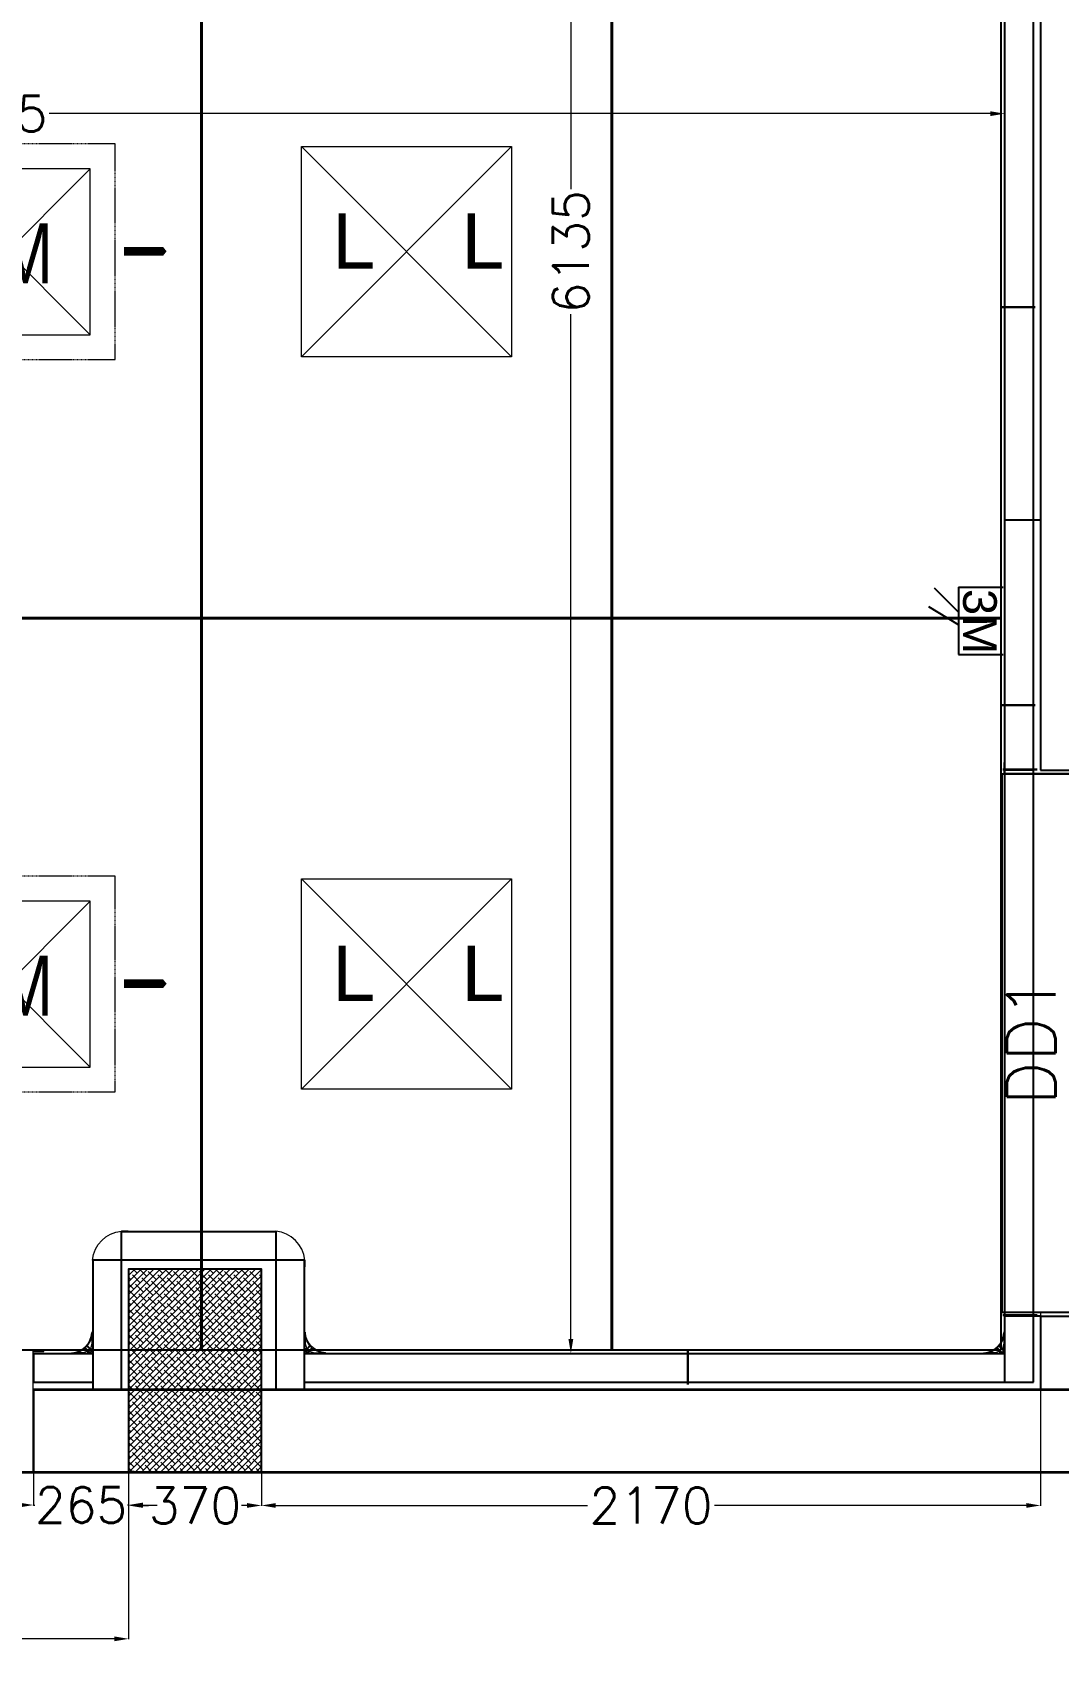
# Model space of a CAD drawing. Header units: millimetres. Extents: x -9331 to 31242, y -4188 to 24622.
# Drawn here: x 18028 to 20885, y 13987 to 18524 of the extents above; entities that cross this region are included whole.
import ezdxf

# ---------------------------------------------------------------- set-up
doc = ezdxf.new("R2010")
doc.units = ezdxf.units.MM
doc.linetypes.add('DASHED', pattern=[0.75, 0.5, -0.25])
for name, color, linetype, lineweight in [('1200 Door', 144, 'Continuous', 5), ('90deg Corner', 96, 'Continuous', 0), ('Ahlada 50mm Ceiling Panels', 191, 'Continuous', 0), ('Ahlada 50mm Wall Panel', 94, 'Continuous', 0), ('Ahlada Coving', 3, 'Continuous', 0), ('C-Section', 3, 'Continuous', 9), ('DIM', 7, 'Continuous', 0), ('P-Wall', 8, 'Continuous', 35), ('Partition-80WP', 7, 'Continuous', 5), ('Supply Diffusers', 3, 'Continuous', 0)]:
    doc.layers.add(name, color=color, linetype=linetype, lineweight=lineweight)
for name, color, linetype in [('col', 5, 'Continuous'), ('Dimensions', 7, 'Continuous'), ('ELE-3M UPS P.SB', 3, 'Continuous'), ('MEP_HVAC_SUPPLY_DIFFUSER', 5, 'Continuous'), ('wall', 1, 'Continuous')]:
    doc.layers.add(name, color=color, linetype=linetype)
doc.layers.add('ELE-42W EMERGENCY DOWN LIGHT', color=7, linetype='Continuous', lineweight=0, true_color=0x608ec6)
doc.styles.add('ARIAL', font='arial.ttf')
doc.styles.add('ROMAN', font='arial.ttf', dxfattribs={"width": 0.8})
doc.styles.add('ROMANS', font='romans.shx')
doc.styles.get("Standard").update_dxf_attribs({"font": 'arial.ttf'})
doc.dimstyles.new('AEPL1', dxfattribs={"dimtxt": 100, "dimasz": 40, "dimexe": 1.25, "dimexo": 5, "dimtad": 0, "dimdec": 0, "dimtxsty": 'ROMANS', "dimcen": 2.5, "dimclrd": 250, "dimclre": 250, "dimclrt": 7, "dimadec": 0, "dimazin": 0, "dimtfac": 1, "dimtdec": 0, "dimtmove": 0, "dimatfit": 3, "dimfxl": 1, "dimlwd": 0, "dimlwe": 0, "dimarcsym": 0})
pattern_1 = [(45, (-1465906.582, 211389.826), (-8.83883476, 8.83883476), []), (135, (-1465906.582, 211389.826), (-26.51650429, 8.83883476), [31.25, -18.75])]

# ---------------------------------------------------------------- blocks, each defined once
blk = doc.blocks.new('C SECTION')
at = {"layer": 'C-Section'}
for p, q in [((3564373.2, -608564.1), (3564614.5, -608564.1)), ((3564373.2, -608564.1), (3564373.2, -608595.1)), ((3564374.2, -608565.1), (3564613.5, -608565.1)), ((3564374.2, -608565.1), (3564374.2, -608595.1)), ((3564613.5, -608565.1), (3564613.5, -608595.1)), ((3564614.5, -608564.1), (3564614.5, -608595.1)), ((3564373.2, -608595.1), (3564374.2, -608595.1)), ((3564613.5, -608595.1), (3564614.5, -608595.1))]:
    blk.add_line(p, q, dxfattribs=at)
blk = doc.blocks.new('A010004 Mezz.F. Layout Plan$0$b & c')
at = {"layer": 'Ahlada Coving', "color": 3}
for p, q in [((-4.1, 40.9), (-5.7, 42.5)), ((-2.7, 7.8), (-3.7, 7.8)), ((-3.7, 7.8), (-2.7, 6)), ((4.9, 15.3), (-2.7, 7.8)), ((-2.7, 6), (5.7, 14.4)), ((8.7, 11.4), (0.3, 3)), ((0.3, 3), (2.1, 2)), ((2.1, 3), (9.7, 10.6)), ((2.1, 2), (2.1, 3)), ((36.9, 0), (35.3, 1.6))]:
    blk.add_line(p, q, dxfattribs=at)
blk.add_lwpolyline([(-5.7, 30.7), (-5.7, 5.7), (0, 0), (25, 0), (22.8, 1.5), (13.2, 1.5), (3.6, 4.5), (3.6, 1.5), (0.6, 1.5), (-4.2, 6.3), (-4.2, 9.3), (-1.2, 9.3), (-4.2, 18.9), (-4.2, 28.4), (-5.7, 30.7)], dxfattribs=at)
for radius, start, end in [(44, 181.9548, 220.5976), (42.5, 184.1661, 265.906), (44, 222.2286, 227.7746), (44, 229.4056, 268.1119)]:
    blk.add_arc((38.3, 44), radius, start, end, dxfattribs=at)
blk = doc.blocks.new('90D_CORNER_COVE')
at = {"layer": '90deg Corner', "color": 3}
for p, q in [((-59.1, 65.5), (-40.3, 65.5)), ((-40.3, -15), (-40.3, 65.5)), ((-59.1, -15), (-40.3, -15)), ((-40.3, -15), (-40.3, -33.8)), ((-40.3, -15), (40.2, -15)), ((40.2, -15), (40.2, -33.8))]:
    blk.add_line(p, q, dxfattribs=at)
blk.add_arc((-48.7, -23.5), 89.4, 5.4288, 84.5712, dxfattribs=at)
blk = doc.blocks.new('*D88')
at = {"layer": 'Defpoints', "color": 0, "transparency": 16777216}
for p in [(14960.5, 15414.1), (18295.5, 14718.9), (18295.5, 14052.5)]:
    blk.add_point(p, dxfattribs=at)
at = {"layer": 'DIM', "color": 250, "lineweight": 0, "transparency": 16777216}
for p, q in [((14960.5, 15409.1), (14960.5, 14051.3)), ((18295.5, 14713.9), (18295.5, 14051.3)), ((15000.5, 14052.5), (16451.2, 14052.5)), ((18255.5, 14052.5), (16804.8, 14052.5))]:
    blk.add_line(p, q, dxfattribs=at)
at = {"layer": 'DIM', "color": 250, "transparency": 16777216}
for points in [[(15000.5, 14059.2), (15000.5, 14045.8), (14960.5, 14052.5)], [(18255.5, 14059.2), (18255.5, 14045.8), (18295.5, 14052.5)]]:
    blk.add_solid(points, dxfattribs=at)
at = {"layer": 'DIM', "color": 7, "transparency": 16777216, "insert": (16628, 14052.5), "char_height": 100, "attachment_point": 5, "style": 'ROMANS'}
blk.add_mtext('3335', dxfattribs=at)
blk = doc.blocks.new('*D89')
at = {"layer": 'Defpoints', "color": 0, "transparency": 16777216}
for p in [(18665.5, 15082), (20835.5, 14965.1), (20835.5, 14423.8)]:
    blk.add_point(p, dxfattribs=at)
at = {"layer": 'DIM', "color": 250, "lineweight": 0, "transparency": 16777216}
for p, q in [((18665.5, 15077), (18665.5, 14422.6)), ((20835.5, 14960.1), (20835.5, 14422.6)), ((18705.5, 14423.8), (19573.7, 14423.8)), ((20795.5, 14423.8), (19927.3, 14423.8))]:
    blk.add_line(p, q, dxfattribs=at)
at = {"layer": 'DIM', "color": 250, "transparency": 16777216}
for points in [[(18705.5, 14430.5), (18705.5, 14417.2), (18665.5, 14423.8)], [(20795.5, 14430.5), (20795.5, 14417.2), (20835.5, 14423.8)]]:
    blk.add_solid(points, dxfattribs=at)
at = {"layer": 'DIM', "color": 7, "transparency": 16777216, "insert": (19750.5, 14423.8), "char_height": 100, "attachment_point": 5, "style": 'ROMANS'}
blk.add_mtext('2170', dxfattribs=at)
blk = doc.blocks.new('*D94')
at = {"layer": 'Defpoints', "color": 0, "transparency": 16777216}
for p in [(18030.8, 14517), (18295.5, 14517), (18295.5, 14425.1)]:
    blk.add_point(p, dxfattribs=at)
at = {"layer": 'Dimensions', "color": 250, "lineweight": 0, "transparency": 16777216}
for p, q in [((18030.8, 14512), (18030.8, 14423.8)), ((18295.5, 14512), (18295.5, 14423.8)), ((17990.8, 14425.1), (17950.8, 14425.1)), ((18030.8, 14425.1), (18034, 14425.1)), ((18295.5, 14425.1), (18292.4, 14425.1)), ((18335.5, 14425.1), (18375.5, 14425.1))]:
    blk.add_line(p, q, dxfattribs=at)
at = {"layer": 'Dimensions', "color": 250, "transparency": 16777216}
for points in [[(17990.8, 14431.7), (17990.8, 14418.4), (18030.8, 14425.1)], [(18335.5, 14431.7), (18335.5, 14418.4), (18295.5, 14425.1)]]:
    blk.add_solid(points, dxfattribs=at)
at = {"layer": 'Dimensions', "color": 7, "transparency": 16777216, "insert": (18163.2, 14425.1), "char_height": 100, "attachment_point": 5, "style": 'ROMANS'}
blk.add_mtext('265', dxfattribs=at)
blk = doc.blocks.new('3M UPS SB')
at = {"layer": 'ELE-3M UPS P.SB', "color": 3}
for p, q in [((-133.8, 160), (-69.3, 265.2)), ((-88.2, 160), (-3.4, 244.9)), ((-240, 160), (-240, 0)), ((0, 160), (-240, 160)), ((0, 160), (0, 0))]:
    blk.add_line(p, q, dxfattribs=at)
blk.add_text('3M', height=120, rotation=180, dxfattribs=at).set_placement((-6, 143))
blk = doc.blocks.new('54W EME')
for p, q in [((-292.5, 292.5), (292.5, -292.5)), ((292.5, 292.5), (-292.5, -292.5))]:
    blk.add_line(p, q)
at = {"layer": 'ELE-42W EMERGENCY DOWN LIGHT'}
blk.add_lwpolyline([(-292.5, -292.5), (-292.5, 292.5), (292.5, 292.5), (292.5, -292.5)], close=True, dxfattribs=at)
at = {"char_height": 154, "width": 324.958, "attachment_point": 1, "style": 'ARIAL'}
for insert in [(-206.9, 107), (152.9, 107)]:
    blk.add_mtext('L', dxfattribs=dict(at, insert=insert))
blk = doc.blocks.new('*D80')
at = {"layer": 'Defpoints', "color": 0, "transparency": 16777216}
for p in [(20735.3, 18781.2), (20735.3, 18298.8), (15060.5, 17914.5)]:
    blk.add_point(p, dxfattribs=at)
at = {"layer": 'Dimensions', "color": 250, "lineweight": 0, "transparency": 16777216}
for p, q in [((20735.3, 18776.2), (20735.3, 18297.5)), ((15060.5, 17919.5), (15060.5, 18300)), ((15100.5, 18298.8), (17721.1, 18298.8)), ((20695.3, 18298.8), (18074.7, 18298.8))]:
    blk.add_line(p, q, dxfattribs=at)
at = {"layer": 'Dimensions', "color": 250, "transparency": 16777216}
for points in [[(15100.5, 18305.5), (15100.5, 18292.1), (15060.5, 18298.8)], [(20695.3, 18305.5), (20695.3, 18292.1), (20735.3, 18298.8)]]:
    blk.add_solid(points, dxfattribs=at)
at = {"layer": 'Dimensions', "color": 7, "transparency": 16777216, "insert": (17897.9, 18298.8), "char_height": 100, "attachment_point": 5, "style": 'ROMANS'}
blk.add_mtext('5675', dxfattribs=at)
blk = doc.blocks.new('*D81')
at = {"layer": 'Defpoints', "color": 0, "transparency": 16777216}
for p in [(19439, 20982), (19439, 14847), (19527.2, 14847)]:
    blk.add_point(p, dxfattribs=at)
at = {"layer": 'Dimensions', "color": 250, "lineweight": 0, "transparency": 16777216}
for p, q in [((19444, 20982), (19528.5, 20982)), ((19527.2, 20942), (19527.2, 18088.9)), ((19527.2, 14887), (19527.2, 17740.1)), ((19444, 14847), (19528.5, 14847))]:
    blk.add_line(p, q, dxfattribs=at)
at = {"layer": 'Dimensions', "color": 250, "transparency": 16777216}
for points in [[(19520.5, 20942), (19533.9, 20942), (19527.2, 20982)], [(19520.5, 14887), (19533.9, 14887), (19527.2, 14847)]]:
    blk.add_solid(points, dxfattribs=at)
at = {"layer": 'Dimensions', "color": 7, "transparency": 16777216, "insert": (19527.2, 17914.5), "char_height": 100, "attachment_point": 5, "rotation": 90, "style": 'ROMANS'}
blk.add_mtext('6135', dxfattribs=at)
blk = doc.blocks.new('*D116')
at = {"layer": 'Defpoints', "color": 0, "transparency": 16777216}
for p in [(18295.5, 14517), (18665.5, 14517), (18665.5, 14423.8)]:
    blk.add_point(p, dxfattribs=at)
at = {"layer": 'Dimensions', "color": 250, "lineweight": 0, "transparency": 16777216}
for p, q in [((18295.5, 14512), (18295.5, 14422.6)), ((18665.5, 14512), (18665.5, 14422.6)), ((18335.5, 14423.8), (18351.3, 14423.8)), ((18625.5, 14423.8), (18609.7, 14423.8))]:
    blk.add_line(p, q, dxfattribs=at)
at = {"layer": 'Dimensions', "color": 250, "transparency": 16777216}
for points in [[(18335.5, 14430.5), (18335.5, 14417.2), (18295.5, 14423.8)], [(18625.5, 14430.5), (18625.5, 14417.2), (18665.5, 14423.8)]]:
    blk.add_solid(points, dxfattribs=at)
at = {"layer": 'Dimensions', "color": 7, "transparency": 16777216, "insert": (18480.5, 14423.8), "char_height": 100, "attachment_point": 5, "style": 'ROMANS'}
blk.add_mtext('370', dxfattribs=at)
blk = doc.blocks.new('*D106')
at = {"layer": 'Defpoints', "color": 0, "transparency": 16777216}
for p in [(14960.5, 15414.1), (18295.5, 14718.9), (18295.5, 14052.5)]:
    blk.add_point(p, dxfattribs=at)
at = {"layer": 'DIM', "color": 250, "lineweight": 0, "transparency": 16777216}
for p, q in [((14960.5, 15409.1), (14960.5, 14051.3)), ((18295.5, 14713.9), (18295.5, 14051.3)), ((15000.5, 14052.5), (16451.2, 14052.5)), ((18255.5, 14052.5), (16804.8, 14052.5))]:
    blk.add_line(p, q, dxfattribs=at)
at = {"layer": 'DIM', "color": 250, "transparency": 16777216}
for points in [[(15000.5, 14059.2), (15000.5, 14045.8), (14960.5, 14052.5)], [(18255.5, 14059.2), (18255.5, 14045.8), (18295.5, 14052.5)]]:
    blk.add_solid(points, dxfattribs=at)
at = {"layer": 'DIM', "color": 7, "transparency": 16777216, "insert": (16628, 14052.5), "char_height": 100, "attachment_point": 5, "style": 'ROMANS'}
blk.add_mtext('3335', dxfattribs=at)
blk = doc.blocks.new('*D107')
at = {"layer": 'Defpoints', "color": 0, "transparency": 16777216}
for p in [(18665.5, 15082), (20835.5, 14965.1), (20835.5, 14423.8)]:
    blk.add_point(p, dxfattribs=at)
at = {"layer": 'DIM', "color": 250, "lineweight": 0, "transparency": 16777216}
for p, q in [((18665.5, 15077), (18665.5, 14422.6)), ((20835.5, 14960.1), (20835.5, 14422.6)), ((18705.5, 14423.8), (19573.7, 14423.8)), ((20795.5, 14423.8), (19927.3, 14423.8))]:
    blk.add_line(p, q, dxfattribs=at)
at = {"layer": 'DIM', "color": 250, "transparency": 16777216}
for points in [[(18705.5, 14430.5), (18705.5, 14417.2), (18665.5, 14423.8)], [(20795.5, 14430.5), (20795.5, 14417.2), (20835.5, 14423.8)]]:
    blk.add_solid(points, dxfattribs=at)
at = {"layer": 'DIM', "color": 7, "transparency": 16777216, "insert": (19750.5, 14423.8), "char_height": 100, "attachment_point": 5, "style": 'ROMANS'}
blk.add_mtext('2170', dxfattribs=at)
blk = doc.blocks.new('FM3')
at = {"layer": 'Supply Diffusers'}
for p, q in [((234.6, -234.9), (-235.4, 235.1)), ((-235.4, -234.9), (234.6, 235.1))]:
    blk.add_line(p, q, dxfattribs=at)
at = {"layer": 'Supply Diffusers', "color": 7}
for points in [[(0.6, 451.1, 0, 150, 0), (0.6, 390.6, 25, 25, 0), (0.6, 330.1, 25, 25, 0)], [(-451.4, -0.9, 0, 150, 0), (-390.9, -0.9, 25, 25, 0), (-330.4, -0.9, 25, 25, 0)], [(450.6, 1.1, 0, 150, 0), (390.1, 1.1, 25, 25, 0), (329.6, 1.1, 25, 25, 0)], [(0.6, -450.9, 0, 150, 0), (0.6, -390.4, 25, 25, 0), (0.6, -329.9, 25, 25, 0)]]:
    blk.add_lwpolyline(points, format="xyseb", dxfattribs=at)
at = {"layer": 'Supply Diffusers', "linetype": 'DASHED', "ltscale": 5}
blk.add_lwpolyline([(-305.4, -304.9), (304.6, -304.9), (304.6, 305.1), (-305.4, 305.1)], close=True, dxfattribs=at)
at = {"layer": 'Supply Diffusers'}
blk.add_lwpolyline([(-235.4, -234.9), (234.6, -234.9), (234.6, 235.1), (-235.4, 235.1)], close=True, dxfattribs=at)
at = {"layer": 'Supply Diffusers', "style": 'ROMAN', "width": 0.8}
blk.add_text('FM', height=170, dxfattribs=at).set_placement((-144.4, -89.7))
blk = doc.blocks.new('SA DIFFUSER 600X600MM')
at = {"layer": 'Supply Diffusers', "color": 1, "xscale": 0.9836065573758823, "yscale": 0.9836065573758823, "zscale": 0.9836065573758823}
blk.add_blockref('FM3', (1302829.9, -127949.5, 14384.8), dxfattribs=at)

msp = doc.modelspace()

# ---------------------------------------------------------------- hatches: boundary and pattern name
at = {"layer": 'DIM'}
h = msp.add_hatch(dxfattribs=at)
h.set_pattern_fill('ANSI38', color=256, scale=100)
h.set_pattern_definition(pattern_1)
h.paths.add_polyline_path([(18665.51649, 14516.9863), (18665.51649, 14746.9863), (18665.51649, 15081.9863), (18295.51649, 15081.9863), (18295.51649, 14746.9863), (18295.51649, 14516.9863)])
h = msp.add_hatch(dxfattribs=at)
h.set_pattern_fill('ANSI38', color=256, scale=100)
h.set_pattern_definition(pattern_1)
h.paths.add_polyline_path([(18665.51649, 14516.9863), (18665.51649, 14746.9863), (18665.51649, 15081.9863), (18295.51649, 15081.9863), (18295.51649, 14746.9863), (18295.51649, 14516.9863)])

# ---------------------------------------------------------------- linework, layer by layer
at = {"layer": 'Ahlada 50mm Ceiling Panels', "linetype": 'ByBlock', "lineweight": -2}
for p, q in [((18496.51649, 20971.9863), (18496.51649, 14856.9863)), ((18499.51649, 20971.9863), (18499.51649, 14856.9863)), ((19639.51649, 20971.9863), (19639.51649, 14856.9863)), ((19642.51649, 20971.9863), (19642.51649, 14856.9863)), ((20725.34762, 14856.9863), (20725.34762, 20971.9863)), ((15070.51649, 16895.9863), (20725.34762, 16895.9863)), ((15070.51649, 16892.9863), (20725.34762, 16892.9863)), ((20728.34762, 16461.13383), (21062.51649, 16461.13383)), ((20728.34762, 14961.13383), (20728.34762, 16461.13383)), ((21062.51649, 14961.13383), (20728.34762, 14961.13383)), ((15070.51649, 14856.9863), (20725.34762, 14856.9863))]:
    msp.add_line(p, q, dxfattribs=at)
at = {"layer": 'Ahlada 50mm Wall Panel', "linetype": 'ByBlock', "lineweight": -2}
for p, q in [((20735.34762, 16471.13383), (20735.34762, 21081.9863)), ((20815.34762, 16471.13383), (20815.34762, 21081.9863)), ((20735.34762, 14766.9863), (20735.34762, 17166.9863)), ((20835.51649, 17166.9863), (20735.34762, 17166.9863)), ((20815.34762, 14766.9863), (20815.34762, 17166.9863)), ((20815.34762, 16471.13383), (20735.34762, 16471.13383)), ((20836.34762, 16471.13383), (20835.51649, 16471.13383)), ((20735.34762, 14766.9863), (20735.34762, 14951.13383)), ((20835.51649, 14951.13383), (20735.34762, 14951.13383)), ((20815.34762, 14766.9863), (20815.34762, 14951.13383)), ((18030.33107, 14846.9863), (18195.51649, 14846.9863)), ((18030.33107, 14846.9863), (18030.33107, 14766.9863)), ((18030.33107, 14846.9863), (18195.51649, 14846.9863)), ((18030.33107, 14846.9863), (18030.33107, 14766.9863)), ((18785.51649, 14846.9863), (20735.34762, 14846.9863)), ((18785.51649, 14846.9863), (20735.34762, 14846.9863)), ((18030.33107, 14766.9863), (18195.51649, 14766.9863)), ((18030.33107, 14766.9863), (18195.51649, 14766.9863)), ((18785.51649, 14766.9863), (20815.34762, 14766.9863)), ((18785.51649, 14766.9863), (20815.34762, 14766.9863))]:
    msp.add_line(p, q, dxfattribs=at)
msp.add_lwpolyline([(18275.51649, 15106.9863), (18275.51649, 15186.9863), (18705.51649, 15186.9863), (18705.51649, 15106.9863)], close=True, dxfattribs=at)
msp.add_lwpolyline([(18275.51649, 15106.9863), (18275.51649, 15186.9863), (18705.51649, 15186.9863), (18705.51649, 15106.9863)], close=True, dxfattribs=at)
for points in [[(18275.51649, 14746.9863), (18275.51649, 15106.9863), (18195.51649, 15106.9863), (18195.51649, 14746.9863)], [(18275.51649, 14746.9863), (18275.51649, 15106.9863), (18195.51649, 15106.9863), (18195.51649, 14746.9863)], [(18785.51649, 14746.9863), (18785.51649, 15106.9863), (18705.51649, 15106.9863), (18705.51649, 14746.9863)], [(18785.51649, 14746.9863), (18785.51649, 15106.9863), (18705.51649, 15106.9863), (18705.51649, 14746.9863)]]:
    msp.add_lwpolyline(points, dxfattribs=at)
at = {"layer": 'C-Section'}
msp.add_lwpolyline([(18029.56164, 14517.18471), (18029.56164, 14852.24386), (18059.56164, 14852.24386), (18059.56164, 14853.24386), (18028.56164, 14853.24386), (18028.56164, 14517.18471)], close=True, dxfattribs=at)
msp.add_lwpolyline([(18029.56164, 14517.18471), (18029.56164, 14852.24386), (18059.56164, 14852.24386), (18059.56164, 14853.24386), (18028.56164, 14853.24386), (18028.56164, 14517.18471)], close=True, dxfattribs=at)
at = {"layer": 'col'}
msp.add_lwpolyline([(18295.51649, 14516.9863), (18665.51649, 14516.9863), (18665.51649, 15081.9863), (18295.51649, 15081.9863)], close=True, dxfattribs=at)
msp.add_lwpolyline([(18295.51649, 14516.9863), (18665.51649, 14516.9863), (18665.51649, 15081.9863), (18295.51649, 15081.9863)], close=True, dxfattribs=at)
at = {"layer": 'P-Wall', "color": 8, "linetype": 'Continuous'}
for p, q in [((18028.56164, 14746.9863), (20955.51649, 14746.9863)), ((17976.80088, 14516.9863), (20450.51649, 14516.9863)), ((20450.51649, 14516.9863), (26050.51649, 14516.9863))]:
    msp.add_line(p, q, dxfattribs=at)
at = {"layer": 'P-Wall', "linetype": 'Continuous'}
msp.add_line((18311.18876, 14516.9863), (18295.51649, 14516.9863), dxfattribs=at)
at = {"layer": 'Partition-80WP', "ltscale": 0.5}
for p, q in [((20820.66486, 17761.25685), (20725.37709, 17761.25685)), ((20820.66486, 17758.25685), (20725.37709, 17758.25685)), ((20820.66486, 16653.25685), (20725.37709, 16653.25685)), ((20820.66486, 16650.25685), (20725.37709, 16650.25685)), ((20825.4524, 16474.13383), (20730.16463, 16474.13383)), ((20825.4524, 16471.13383), (20730.16463, 16471.13383)), ((20825.4524, 16471.13383), (20730.16463, 16471.13383)), ((20825.4524, 14954.33877), (20730.16463, 14954.33877)), ((20825.4524, 14951.33877), (20730.16463, 14951.33877)), ((20825.4524, 14951.33877), (20730.16463, 14951.33877)), ((19850.89584, 14856.24062), (19850.89584, 14760.95285)), ((19853.89584, 14856.24062), (19853.89584, 14760.95285))]:
    msp.add_line(p, q, dxfattribs=at)
at = {"layer": 'wall', "color": 8, "linetype": 'ByBlock'}
for p, q in [((20835.51649, 21081.9863), (20835.51649, 16471.13383)), ((20835.51649, 16471.13383), (20955.51649, 16471.13383)), ((20835.51649, 14951.13383), (20955.51649, 14951.13383)), ((20835.51649, 14951.13383), (20835.51649, 14746.9863)), ((18030.83107, 14746.9863), (18030.83107, 14516.9863)), ((18030.83107, 14516.9863), (18430.51649, 14516.9863))]:
    msp.add_line(p, q, dxfattribs=at)

# ---------------------------------------------------------------- block references
at = {"layer": '90deg Corner', "xscale": -1}
msp.add_blockref('90D_CORNER_COVE', (18235.26649, 15121.9863), dxfattribs=at)
msp.add_blockref('90D_CORNER_COVE', (18235.26649, 15121.9863), dxfattribs=at)
at = {"layer": '90deg Corner'}
msp.add_blockref('90D_CORNER_COVE', (18745.76649, 15121.9863), dxfattribs=at)
msp.add_blockref('90D_CORNER_COVE', (18745.76649, 15121.9863), dxfattribs=at)
at = {"layer": 'Ahlada Coving', "ltscale": 500, "yscale": 1.418185559101401, "zscale": 1.418185559101401}
for p, xscale, rotation in [((18195.51649, 14855.00877), 1.418185559101401, 90.00000000000001), ((18195.51649, 14855.00877), 1.418185559101401, 90.00000000000001), ((18785.51649, 14855.00877), -1.418185559101401, 270), ((18785.51649, 14855.00877), -1.418185559101401, 270), ((20735.34762, 14855.00877), 1.418185559101401, 90.00000000000001), ((20735.34762, 14855.00877), 1.418185559101401, 90.00000000000001)]:
    msp.add_blockref('A010004 Mezz.F. Layout Plan$0$b & c', p, dxfattribs=dict(at, xscale=xscale, rotation=rotation))
at = {"layer": 'C-Section', "color": 8, "xscale": -1, "rotation": 180}
msp.add_blockref('C SECTION', (-3543639.53512, -592102.65776), dxfattribs=at)
at = {"layer": 'C-Section', "color": 8}
msp.add_blockref('C SECTION', (-3543638.86667, 623516.2226), dxfattribs=at)
at = {"layer": 'ELE-3M UPS P.SB', "color": 6, "xscale": 0.7812500000005363, "yscale": 0.7812500000005363, "zscale": 0.7812500000005363, "rotation": 89.99999999999991}
msp.add_blockref('3M UPS SB', (20731.36651, 16980.23963), dxfattribs=at)
at = {"layer": 'ELE-42W EMERGENCY DOWN LIGHT', "linetype": 'ByBlock'}
for p in [(19069.51649, 17914.4863), (19069.51649, 15875.4863)]:
    msp.add_blockref('54W EME', p, dxfattribs=at)
at = {"layer": 'MEP_HVAC_SUPPLY_DIFFUSER'}
for p in [(-1284871.6732, 145863.86294, -14384.75971), (-1284871.6732, 143824.86294, -14384.75971)]:
    msp.add_blockref('SA DIFFUSER 600X600MM', p, dxfattribs=at)

# ---------------------------------------------------------------- texts
at = {"layer": '1200 Door', "color": 7, "linetype": 'ByBlock', "style": 'ROMANS'}
msp.add_text('DD1', height=135.617033, rotation=90, dxfattribs=at).set_placement((20877.34033, 15538.00088, -28643.5013))

# ---------------------------------------------------------------- dimensions: what is measured, and where the dimension line sits
at = {"layer": 'DIM'}
for base, p1, p2, picture, middle in [((18295.51649, 14052.50579), (14960.51649, 15414.09141), (18295.51649, 14718.88099), '*D88', (16628.01649, 14052.50579)), ((18295.51649, 14052.50579), (14960.51649, 15414.09141), (18295.51649, 14718.88099), '*D106', (16628.01649, 14052.50579)), ((20835.51649, 14423.81789), (18665.51649, 15081.9863), (20835.51649, 14965.11476), '*D89', (19750.51649, 14423.81789)), ((20835.51649, 14423.81789), (18665.51649, 15081.9863), (20835.51649, 14965.11476), '*D107', (19750.51649, 14423.81789))]:
    dim = msp.add_linear_dim(base=base, p1=p1, p2=p2, dimstyle='AEPL1', dxfattribs=at)
    dim.commit()
    dim.dimension.update_dxf_attribs({"geometry": picture, "text_midpoint": middle, "dimtype": 160})
at = {"layer": 'Dimensions'}
dim = msp.add_linear_dim(base=(19527.20358, 14846.9863), p1=(19439.0449, 20981.9863), p2=(19439.0449, 14846.9863), angle=90, dimstyle='AEPL1', dxfattribs=at)
dim.commit()
dim.dimension.update_dxf_attribs({"geometry": '*D81', "text_midpoint": (19527.20358, 17914.4863)})
for base, p1, p2, picture, middle in [((20735.34762, 18298.78964), (15060.51649, 17914.4863), (20735.34762, 18781.23419), '*D80', (17897.93205, 18298.78964)), ((18295.51649, 14425.06789), (18030.83107, 14516.9863), (18295.51649, 14516.9863), '*D94', (18163.17378, 14425.06789)), ((18665.51649, 14423.81789), (18295.51649, 14516.9863), (18665.51649, 14516.9863), '*D116', (18480.51649, 14423.81789))]:
    dim = msp.add_linear_dim(base=base, p1=p1, p2=p2, dimstyle='AEPL1', dxfattribs=at)
    dim.commit()
    dim.dimension.update_dxf_attribs({"geometry": picture, "text_midpoint": middle})

doc.saveas('drawing.dxf')
